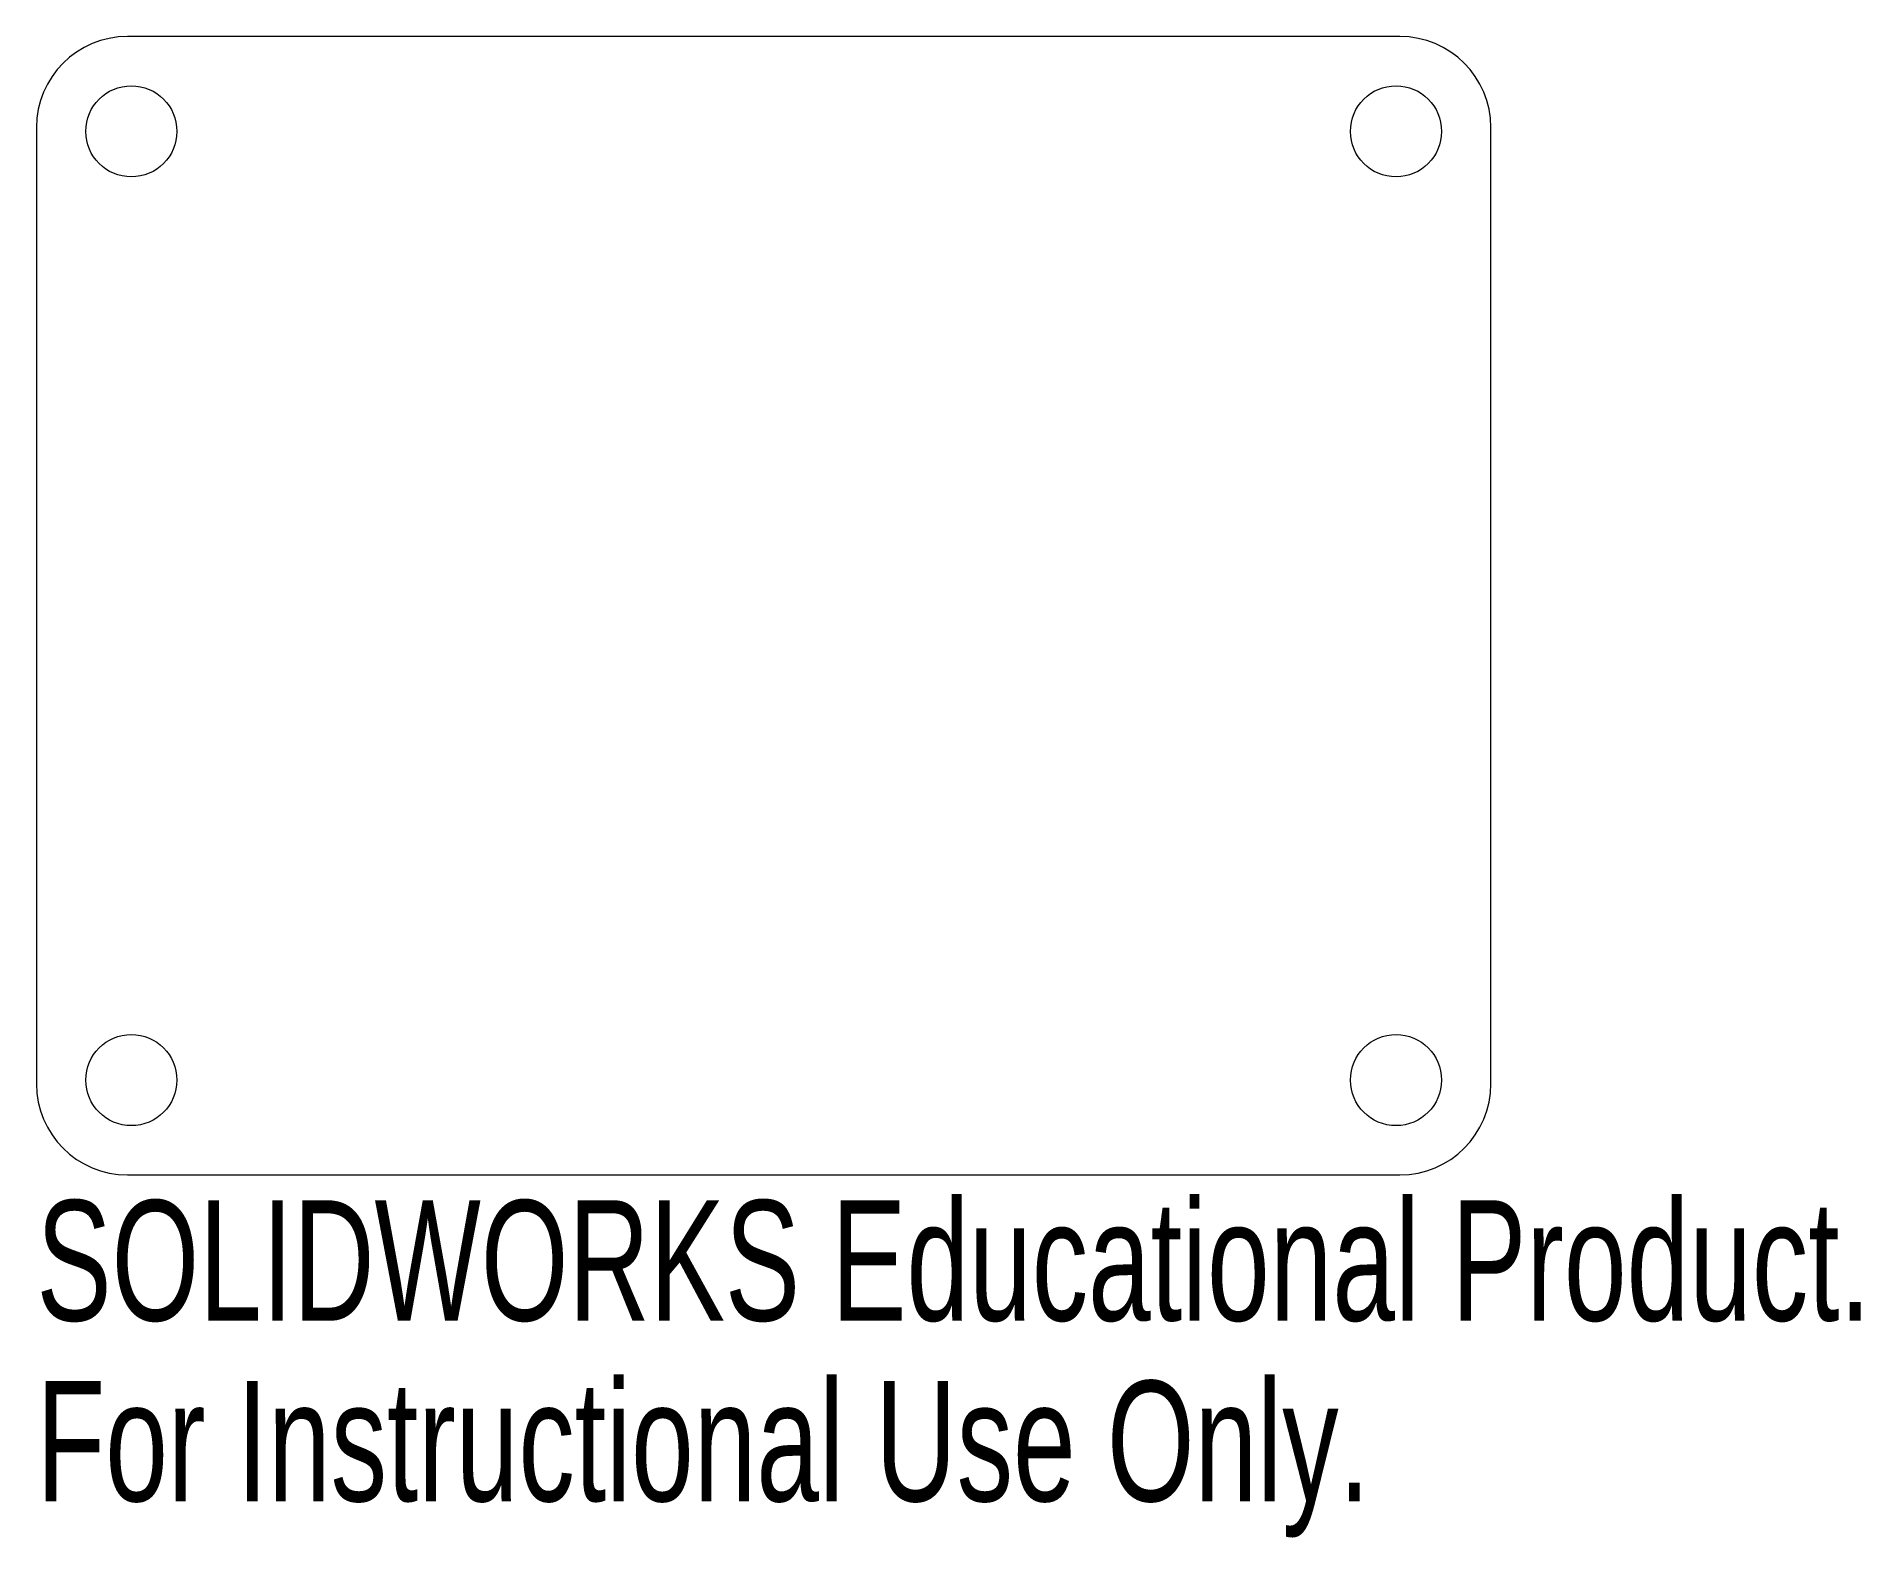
# Model space of a CAD drawing. Header units: inches. Extents: x -1.15 to 1.73, y -1.47 to 0.9.
import ezdxf

# ---------------------------------------------------------------- set-up
doc = ezdxf.new("R2010")
doc.units = ezdxf.units.IN
doc.header["$MEASUREMENT"] = 0
doc.styles.add('SLDTEXTSTYLE0', font='TXT', dxfattribs={"width": 0.7})

msp = doc.modelspace()

# ---------------------------------------------------------------- linework, layer by layer
at = {"color": 7, "linetype": 'Continuous', "lineweight": 18}
for p, q in [((1.006, 0.9), (-1.006, 0.9)), ((-1.15, 0.756), (-1.15, -0.756)), ((1.15, -0.756), (1.15, 0.756)), ((-1.006, -0.9), (1.006, -0.9))]:
    msp.add_line(p, q, dxfattribs=at)
for centre in [(-1, 0.75), (1, 0.75), (-1, -0.75), (1, -0.75)]:
    msp.add_circle(centre, 0.072, dxfattribs=at)
for centre, start, end in [((-1.006, 0.756), 90, 180), ((1.006, 0.756), 0, 90), ((-1.006, -0.756), 180, 270), ((1.006, -0.756), 270, 0)]:
    msp.add_arc(centre, 0.144, start, end, dxfattribs=at)

# ---------------------------------------------------------------- texts
at = {"color": 7, "linetype": 'Continuous', "char_height": 0.1903, "attachment_point": 1, "style": 'SLDTEXTSTYLE0'}
for s, insert in [('SOLIDWORKS Educational Product.', (-1.15, -0.9401)), ('For Instructional Use Only.', (-1.15, -1.2256))]:
    msp.add_mtext(s, dxfattribs=dict(at, insert=insert))

doc.saveas('drawing.dxf')
